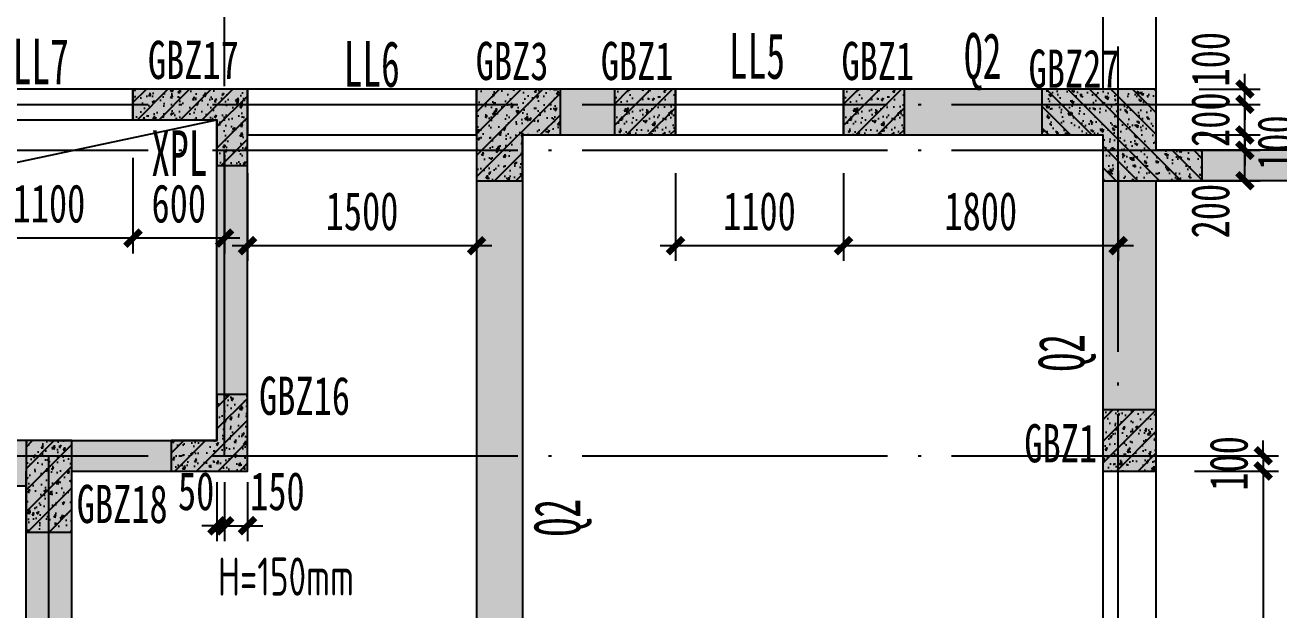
# Model space of a CAD drawing. Extents: x -3200781797 to -8106663, y 494714 to 1244925.
# Drawn here: x -8160407 to -8152198, y 525230 to 529059 of the extents above; entities that cross this region are included whole.
import ezdxf
from ezdxf.enums import TextEntityAlignment as Align

# ---------------------------------------------------------------- set-up
doc = ezdxf.new("R2010")
doc.units = 0
doc.header["$LTSCALE"] = 1000
doc.header["$MEASUREMENT"] = 0
for name, pattern in [('3#-轴线$0$DOTE', [2.42, 2, -0.2, 0.02, -0.2]), ('3#4#5#模板$0$CONTINOUS', [0]), ('DASH', [0.35, 0.25, -0.1])]:
    doc.linetypes.add(name, pattern=pattern)
doc.layers.get('Defpoints').update_dxf_attribs({"color": 30, "linetype": 'DASH'})
for name, color, linetype in [('3#-B1$0$S-SLAB-HOLE', 5, 'Continuous'), ('3#-B1$0$S-WALL', 40, 'Continuous'), ('3#-B1$0$S-WALL-BEAM', 120, 'Continuous'), ('3#-B1$0$S-WALL-HATC', 253, 'Continuous'), ('3#-轴线$0$A-ANNO-DOTE', 10, '3#-轴线$0$DOTE'), ('3#4#5#模板$0$S-ANNO-TEXT', 7, 'Continuous'), ('3#4#5#模板$0$S-SLAB-TEXT', 120, 'Continuous'), ('3#4#5#模板$0$S-WALL-COLU', 252, '3#4#5#模板$0$CONTINOUS'), ('3#4#5#模板$0$S-WALL-COLU-HATC', 16, 'Continuous'), ('DIM', 3, 'Continuous'), ('S-PC-FQ-WYQ', 4, 'Continuous'), ('S-WALL-BEAM-TEXT', 2, 'Continuous'), ('S-WALL-COLU-TEXT', 2, 'Continuous'), ('S-WALL-DIMS', 50, 'Continuous')]:
    doc.layers.add(name, color=color, linetype=linetype)
doc.layers.add('WALL-TEXT', color=2, linetype='Continuous', lineweight=25)
doc.styles.add('3#4#5#模板$0$TSSD_Rein', font='tssdeng.shx', dxfattribs={"width": 0.7, "bigfont": 'hztxt.shx'})
doc.styles.add('TSSD_Dimension', font='', dxfattribs={"width": 0.7})
doc.styles.add('楷体', font='', dxfattribs={"width": 0.6})
doc.styles.add('楷体GB312', font='', dxfattribs={"width": 0.8})
doc.styles.get('TSSD_Dimension').set_extended_font_data('KaiTi_GB2312')
doc.styles.get('楷体').set_extended_font_data('KaiTi_GB2312')
doc.styles.get('楷体GB312').set_extended_font_data('楷体_GB2312')
doc.dimstyles.new('TSSD_100_100', dxfattribs={"dimtxt": 250, "dimasz": 100, "dimexe": 100, "dimexo": 250, "dimgap": 100, "dimtad": 1, "dimdec": 0, "dimzin": 0, "dimdsep": 46, "dimtxsty": 'TSSD_Dimension', "dimblk": 'ARCHTICK', "dimcen": 0, "dimdle": 100, "dimclrt": 7, "dimadec": 0, "dimazin": 0, "dimtfac": 1, "dimtdec": 0, "dimtix": 1, "dimtmove": 2, "dimatfit": 3, "dimfxl": 1, "dimtolj": 1, "dimtzin": 0, "dimarcsym": 0})
doc.dimstyles.new('TSSD_100_100$0', dxfattribs={"dimtxt": 250, "dimasz": 100, "dimexe": 100, "dimexo": 0, "dimgap": 100, "dimtad": 1, "dimdec": 0, "dimzin": 0, "dimdsep": 46, "dimtxsty": 'TSSD_Dimension', "dimblk1": 'ARCHTICK', "dimblk2": 'ARCHTICK', "dimsah": 1, "dimcen": 0, "dimclrt": 7, "dimadec": 0, "dimazin": 0, "dimtfac": 1, "dimtdec": 0, "dimtix": 1, "dimtmove": 2, "dimatfit": 3, "dimldrblk": 'ARCHTICK', "dimfxl": 300, "dimfxlon": 1, "dimtvp": 0.7, "dimtolj": 1, "dimtzin": 0, "dimarcsym": 0})

# ---------------------------------------------------------------- blocks, each defined once
blk = doc.blocks.new('q1')
at = {"layer": 'WALL-TEXT', "style": '楷体', "width": 0.6}
blk.add_text('Q2', height=300, dxfattribs=at).set_placement((-8151542.4, 465257.1))
for rotation, p in [(90, (-8150753.6, 463341.1)), (89.99987, (-8154054.7, 462261.9))]:
    blk.add_text('Q2', height=300, rotation=rotation, dxfattribs=at).set_placement(p)
blk = doc.blocks.new('_ArchTick')
at = {"color": 0, "linetype": 'ByBlock', "const_width": 0.4}
blk.add_lwpolyline([(-0.5, -0.5), (0.5, 0.5)], dxfattribs=at)
blk = doc.blocks.new('*D318')
at = {"layer": 'Defpoints', "color": 0, "transparency": 16777216}
for p in [(-8155048.5, 528339.4), (-8153250.4, 528339.4), (-8155048.5, 527614.4)]:
    blk.add_point(p, dxfattribs=at)
at = {"layer": 'S-WALL-DIMS', "color": 0, "lineweight": -2, "transparency": 16777216}
for p, q in [((-8155048.5, 528089.4), (-8155048.5, 527514.4)), ((-8153250.4, 528089.4), (-8153250.4, 527514.4)), ((-8153150.4, 527614.4), (-8155148.5, 527614.4))]:
    blk.add_line(p, q, dxfattribs=at)
at = {"layer": 'S-WALL-DIMS', "color": 0, "lineweight": -2, "transparency": 16777216, "xscale": 100, "yscale": 100, "zscale": 100, "rotation": 180}
blk.add_blockref('_ArchTick', (-8155048.5, 527614.4), dxfattribs=at)
at = {"layer": 'S-WALL-DIMS', "color": 0, "lineweight": -2, "transparency": 16777216, "xscale": 100, "yscale": 100, "zscale": 100}
blk.add_blockref('_ArchTick', (-8153250.4, 527614.4), dxfattribs=at)
at = {"layer": 'S-WALL-DIMS', "color": 7, "transparency": 16777216, "insert": (-8154149.5, 527839.4), "char_height": 250, "attachment_point": 5, "style": 'TSSD_Dimension'}
blk.add_mtext('\\A1;1800', dxfattribs=at)
blk = doc.blocks.new('*D319')
at = {"layer": 'Defpoints', "color": 0, "transparency": 16777216}
for p in [(-8153000.4, 526239.4), (-8153000.4, 526139.4), (-8152300.4, 526139.4)]:
    blk.add_point(p, dxfattribs=at)
at = {"layer": 'S-WALL-DIMS', "color": 0, "lineweight": -2, "transparency": 16777216}
for p, q in [((-8152300.4, 526239.4), (-8152300.4, 526339.4)), ((-8152750.4, 526239.4), (-8152200.4, 526239.4)), ((-8152300.4, 526239.4), (-8152300.4, 526139.4)), ((-8152750.4, 526139.4), (-8152200.4, 526139.4)), ((-8152300.4, 526139.4), (-8152300.4, 526039.4))]:
    blk.add_line(p, q, dxfattribs=at)
at = {"layer": 'S-WALL-DIMS', "color": 0, "lineweight": -2, "transparency": 16777216, "xscale": 100, "yscale": 100, "zscale": 100}
for p, rotation in [((-8152300.4, 526239.4), 270), ((-8152300.4, 526139.4), 90)]:
    blk.add_blockref('_ArchTick', p, dxfattribs=dict(at, rotation=rotation))
at = {"layer": 'S-WALL-DIMS', "color": 7, "transparency": 16777216, "insert": (-8152525.4, 526189.4), "char_height": 250, "attachment_point": 5, "rotation": 90, "style": 'TSSD_Dimension'}
blk.add_mtext('\\A1;100', dxfattribs=at)
blk = doc.blocks.new('*D238')
at = {"layer": 'Defpoints', "color": 0, "transparency": 16777216}
for p in [(-8159700.4, 528439.4), (-8159100.4, 528439.4), (-8159700.4, 527664.4)]:
    blk.add_point(p, dxfattribs=at)
at = {"layer": 'S-WALL-DIMS', "color": 0, "lineweight": -2, "transparency": 16777216}
for p, q in [((-8159700.4, 528189.4), (-8159700.4, 527564.4)), ((-8159100.4, 528189.4), (-8159100.4, 527564.4)), ((-8159000.4, 527664.4), (-8159800.4, 527664.4))]:
    blk.add_line(p, q, dxfattribs=at)
at = {"layer": 'S-WALL-DIMS', "color": 0, "lineweight": -2, "transparency": 16777216, "xscale": 100, "yscale": 100, "zscale": 100, "rotation": 180}
blk.add_blockref('_ArchTick', (-8159700.4, 527664.4), dxfattribs=at)
at = {"layer": 'S-WALL-DIMS', "color": 0, "lineweight": -2, "transparency": 16777216, "xscale": 100, "yscale": 100, "zscale": 100}
blk.add_blockref('_ArchTick', (-8159100.4, 527664.4), dxfattribs=at)
at = {"layer": 'S-WALL-DIMS', "color": 7, "transparency": 16777216, "insert": (-8159400.4, 527889.4), "char_height": 250, "attachment_point": 5, "style": 'TSSD_Dimension'}
blk.add_mtext('\\A1;600', dxfattribs=at)
blk = doc.blocks.new('*D280')
at = {"layer": 'Defpoints', "color": 0, "transparency": 16777216}
for p in [(-8158950.4, 528339.4), (-8157450.4, 528339.4), (-8158950.4, 527614.4)]:
    blk.add_point(p, dxfattribs=at)
at = {"layer": 'S-WALL-DIMS', "color": 0, "lineweight": -2, "transparency": 16777216}
for p, q in [((-8158950.4, 528089.4), (-8158950.4, 527514.4)), ((-8157450.4, 528089.4), (-8157450.4, 527514.4)), ((-8157350.4, 527614.4), (-8159050.4, 527614.4))]:
    blk.add_line(p, q, dxfattribs=at)
at = {"layer": 'S-WALL-DIMS', "color": 0, "lineweight": -2, "transparency": 16777216, "xscale": 100, "yscale": 100, "zscale": 100, "rotation": 180}
blk.add_blockref('_ArchTick', (-8158950.4, 527614.4), dxfattribs=at)
at = {"layer": 'S-WALL-DIMS', "color": 0, "lineweight": -2, "transparency": 16777216, "xscale": 100, "yscale": 100, "zscale": 100}
blk.add_blockref('_ArchTick', (-8157450.4, 527614.4), dxfattribs=at)
at = {"layer": 'S-WALL-DIMS', "color": 7, "transparency": 16777216, "insert": (-8158200.4, 527839.4), "char_height": 250, "attachment_point": 5, "style": 'TSSD_Dimension'}
blk.add_mtext('\\A1;1500', dxfattribs=at)
blk = doc.blocks.new('*D215')
at = {"layer": 'Defpoints', "color": 0, "transparency": 16777216}
for p in [(-8156148.5, 528339.4), (-8155048.5, 528339.4), (-8156148.5, 527614.4)]:
    blk.add_point(p, dxfattribs=at)
at = {"layer": 'S-WALL-DIMS', "color": 0, "lineweight": -2, "transparency": 16777216}
for p, q in [((-8156148.5, 528089.4), (-8156148.5, 527514.4)), ((-8155048.5, 528089.4), (-8155048.5, 527514.4)), ((-8154948.5, 527614.4), (-8156248.5, 527614.4))]:
    blk.add_line(p, q, dxfattribs=at)
at = {"layer": 'S-WALL-DIMS', "color": 0, "lineweight": -2, "transparency": 16777216, "xscale": 100, "yscale": 100, "zscale": 100, "rotation": 180}
blk.add_blockref('_ArchTick', (-8156148.5, 527614.4), dxfattribs=at)
at = {"layer": 'S-WALL-DIMS', "color": 0, "lineweight": -2, "transparency": 16777216, "xscale": 100, "yscale": 100, "zscale": 100}
blk.add_blockref('_ArchTick', (-8155048.5, 527614.4), dxfattribs=at)
at = {"layer": 'S-WALL-DIMS', "color": 7, "transparency": 16777216, "insert": (-8155598.5, 527839.4), "char_height": 250, "attachment_point": 5, "style": 'TSSD_Dimension'}
blk.add_mtext('\\A1;1100', dxfattribs=at)
blk = doc.blocks.new('*D81')
at = {"layer": 'Defpoints', "color": 0, "transparency": 16777216}
for p in [(-8160800.4, 528439.4), (-8159700.4, 528439.4), (-8160800.4, 527664.4)]:
    blk.add_point(p, dxfattribs=at)
at = {"layer": 'S-WALL-DIMS', "color": 0, "lineweight": -2, "transparency": 16777216}
for p, q in [((-8160800.4, 528189.4), (-8160800.4, 527564.4)), ((-8159700.4, 528189.4), (-8159700.4, 527564.4)), ((-8159600.4, 527664.4), (-8160900.4, 527664.4))]:
    blk.add_line(p, q, dxfattribs=at)
at = {"layer": 'S-WALL-DIMS', "color": 0, "lineweight": -2, "transparency": 16777216, "xscale": 100, "yscale": 100, "zscale": 100, "rotation": 180}
blk.add_blockref('_ArchTick', (-8160800.4, 527664.4), dxfattribs=at)
at = {"layer": 'S-WALL-DIMS', "color": 0, "lineweight": -2, "transparency": 16777216, "xscale": 100, "yscale": 100, "zscale": 100}
blk.add_blockref('_ArchTick', (-8159700.4, 527664.4), dxfattribs=at)
at = {"layer": 'S-WALL-DIMS', "color": 7, "transparency": 16777216, "insert": (-8160250.4, 527889.4), "char_height": 250, "attachment_point": 5, "style": 'TSSD_Dimension'}
blk.add_mtext('\\A1;1100', dxfattribs=at)
blk = doc.blocks.new('*D199')
at = {"layer": 'Defpoints', "color": 0, "transparency": 16777216}
for p in [(-8153000.4, 526139.4), (-8153000.4, 523339.4), (-8152300.4, 523339.4)]:
    blk.add_point(p, dxfattribs=at)
at = {"layer": 'S-WALL-DIMS', "color": 0, "lineweight": -2, "transparency": 16777216}
for p, q in [((-8152300.4, 526239.4), (-8152300.4, 523239.4)), ((-8152750.4, 526139.4), (-8152200.4, 526139.4)), ((-8152750.4, 523339.4), (-8152200.4, 523339.4))]:
    blk.add_line(p, q, dxfattribs=at)
at = {"layer": 'S-WALL-DIMS', "color": 0, "lineweight": -2, "transparency": 16777216, "xscale": 100, "yscale": 100, "zscale": 100}
for p, rotation in [((-8152300.4, 526139.4), 90), ((-8152300.4, 523339.4), 270)]:
    blk.add_blockref('_ArchTick', p, dxfattribs=dict(at, rotation=rotation))
at = {"layer": 'S-WALL-DIMS', "color": 7, "transparency": 16777216, "insert": (-8152525.4, 524739.4), "char_height": 250, "attachment_point": 5, "rotation": 90, "style": 'TSSD_Dimension'}
blk.add_mtext('\\A1;2800', dxfattribs=at)
blk = doc.blocks.new('xpl-3#')
at = {"layer": 'S-WALL-BEAM-TEXT', "style": '楷体', "width": 0.6}
blk.add_text('XPL', height=300, dxfattribs=at).set_placement((-8153994.4, 470907.4))
blk = doc.blocks.new('an-3-b1')
at = {"layer": 'S-WALL-COLU-TEXT', "style": '楷体GB312', "width": 0.7}
for s, p in [('GBZ17', (-7959602.6, 528705.7)), ('GBZ3', (-7957456.3, 528699)), ('GBZ1', (-7956637.5, 528698.7)), ('GBZ1', (-7955061.9, 528698.7)), ('GBZ27', (-7953836.6, 528648.6)), ('GBZ16', (-7958874.6, 526507.1)), ('GBZ1', (-7953864.3, 526196.4)), ('GBZ18', (-7960068.4, 525799))]:
    blk.add_text(s, height=250, dxfattribs=at).set_placement(p)
blk = doc.blocks.new('*D925')
at = {"layer": 'Defpoints', "color": 0, "transparency": 16777216}
for p in [(55550, -105288.3), (56129.9, -105288.3), (55550, -105388.3)]:
    blk.add_point(p, dxfattribs=at)
at = {"layer": 'DIM', "color": 0, "lineweight": -2, "transparency": 16777216}
for p, q in [((56129.9, -105288.3), (56129.9, -105188.3)), ((55829.9, -105288.3), (56229.9, -105288.3)), ((56129.9, -105388.3), (56129.9, -105288.3)), ((55829.9, -105388.3), (56229.9, -105388.3)), ((56129.9, -105388.3), (56129.9, -105488.3))]:
    blk.add_line(p, q, dxfattribs=at)
at = {"layer": 'DIM', "color": 0, "lineweight": -2, "transparency": 16777216, "xscale": 100, "yscale": 100, "zscale": 100}
for p, rotation in [((56129.9, -105288.3), 270), ((56129.9, -105388.3), 90)]:
    blk.add_blockref('_ArchTick', p, dxfattribs=dict(at, rotation=rotation))
at = {"layer": 'DIM', "color": 7, "transparency": 16777216, "insert": (55904.9, -105092.7), "char_height": 250, "attachment_point": 5, "rotation": 90, "style": 'TSSD_Dimension'}
blk.add_mtext('\\A1;100', dxfattribs=at)
blk = doc.blocks.new('*D926')
at = {"layer": 'Defpoints', "color": 0, "transparency": 16777216}
for p in [(55550, -105388.3), (56129.9, -105388.3), (55550, -105588.3)]:
    blk.add_point(p, dxfattribs=at)
at = {"layer": 'DIM', "color": 0, "lineweight": -2, "transparency": 16777216}
for p, q in [((56129.9, -105388.3), (56129.9, -105288.3)), ((55829.9, -105388.3), (56229.9, -105388.3)), ((56129.9, -105588.3), (56129.9, -105388.3)), ((55829.9, -105588.3), (56229.9, -105588.3)), ((56129.9, -105588.3), (56129.9, -105688.3))]:
    blk.add_line(p, q, dxfattribs=at)
at = {"layer": 'DIM', "color": 0, "lineweight": -2, "transparency": 16777216, "xscale": 100, "yscale": 100, "zscale": 100}
for p, rotation in [((56129.9, -105388.3), 270), ((56129.9, -105588.3), 90)]:
    blk.add_blockref('_ArchTick', p, dxfattribs=dict(at, rotation=rotation))
at = {"layer": 'DIM', "color": 7, "transparency": 16777216, "insert": (55904.9, -105488.3), "char_height": 250, "attachment_point": 5, "rotation": 90, "style": 'TSSD_Dimension'}
blk.add_mtext('\\A1;200', dxfattribs=at)
blk = doc.blocks.new('*D927')
at = {"layer": 'Defpoints', "color": 0, "transparency": 16777216}
for p in [(49450, -107862), (49600, -107862), (49600, -108146.6)]:
    blk.add_point(p, dxfattribs=at)
at = {"layer": 'DIM', "color": 0, "lineweight": -2, "transparency": 16777216}
for p, q in [((49450, -107862), (49450, -108246.6)), ((49600, -107862), (49600, -108246.6)), ((49450, -108146.6), (49350, -108146.6)), ((49450, -108146.6), (49600, -108146.6)), ((49600, -108146.6), (49700, -108146.6))]:
    blk.add_line(p, q, dxfattribs=at)
at = {"layer": 'DIM', "color": 0, "lineweight": -2, "transparency": 16777216, "xscale": 100, "yscale": 100, "zscale": 100}
blk.add_blockref('_ArchTick', (49450, -108146.6), dxfattribs=at)
at = {"layer": 'DIM', "color": 0, "lineweight": -2, "transparency": 16777216, "xscale": 100, "yscale": 100, "zscale": 100, "rotation": 180}
blk.add_blockref('_ArchTick', (49600, -108146.6), dxfattribs=at)
at = {"layer": 'DIM', "color": 7, "transparency": 16777216, "insert": (49795.6, -107921.6), "char_height": 250, "attachment_point": 5, "style": 'TSSD_Dimension'}
blk.add_mtext('\\A1;150', dxfattribs=at)
blk = doc.blocks.new('*D928')
at = {"layer": 'Defpoints', "color": 0, "transparency": 16777216}
for p in [(49400, -107862), (49450, -107862), (49450, -108146.6)]:
    blk.add_point(p, dxfattribs=at)
at = {"layer": 'DIM', "color": 0, "lineweight": -2, "transparency": 16777216}
for p, q in [((49400, -107862), (49400, -108246.6)), ((49450, -107862), (49450, -108246.6)), ((49400, -108146.6), (49300, -108146.6)), ((49400, -108146.6), (49450, -108146.6)), ((49450, -108146.6), (49550, -108146.6))]:
    blk.add_line(p, q, dxfattribs=at)
at = {"layer": 'DIM', "color": 0, "lineweight": -2, "transparency": 16777216, "xscale": 100, "yscale": 100, "zscale": 100}
blk.add_blockref('_ArchTick', (49400, -108146.6), dxfattribs=at)
at = {"layer": 'DIM', "color": 0, "lineweight": -2, "transparency": 16777216, "xscale": 100, "yscale": 100, "zscale": 100, "rotation": 180}
blk.add_blockref('_ArchTick', (49450, -108146.6), dxfattribs=at)
at = {"layer": 'DIM', "color": 7, "transparency": 16777216, "insert": (49263.6, -107921.6), "char_height": 250, "attachment_point": 5, "style": 'TSSD_Dimension'}
blk.add_mtext('\\A1;50', dxfattribs=at)
blk = doc.blocks.new('*D931')
at = {"layer": 'Defpoints', "color": 0, "transparency": 16777216}
for p in [(55550, -105588.3), (56129.9, -105588.3), (55550, -105688.3)]:
    blk.add_point(p, dxfattribs=at)
at = {"layer": 'DIM', "color": 0, "lineweight": -2, "transparency": 16777216}
for p, q in [((56129.9, -105588.3), (56129.9, -105488.3)), ((55829.9, -105588.3), (56229.9, -105588.3)), ((56129.9, -105688.3), (56129.9, -105588.3)), ((55829.9, -105688.3), (56229.9, -105688.3)), ((56129.9, -105688.3), (56129.9, -105788.3))]:
    blk.add_line(p, q, dxfattribs=at)
at = {"layer": 'DIM', "color": 0, "lineweight": -2, "transparency": 16777216, "xscale": 100, "yscale": 100, "zscale": 100}
for p, rotation in [((56129.9, -105588.3), 270), ((56129.9, -105688.3), 90)]:
    blk.add_blockref('_ArchTick', p, dxfattribs=dict(at, rotation=rotation))
at = {"layer": 'DIM', "color": 7, "transparency": 16777216, "insert": (56338.2, -105638.3), "char_height": 250, "attachment_point": 5, "rotation": 90, "style": 'TSSD_Dimension'}
blk.add_mtext('\\A1;100', dxfattribs=at)
blk = doc.blocks.new('*D932')
at = {"layer": 'Defpoints', "color": 0, "transparency": 16777216}
for p in [(55550, -105688.3), (56129.9, -105688.3), (55550, -105888.3)]:
    blk.add_point(p, dxfattribs=at)
at = {"layer": 'DIM', "color": 0, "lineweight": -2, "transparency": 16777216}
for p, q in [((55829.9, -105688.3), (56229.9, -105688.3)), ((56129.9, -105888.3), (56129.9, -105688.3)), ((55829.9, -105888.3), (56229.9, -105888.3))]:
    blk.add_line(p, q, dxfattribs=at)
at = {"layer": 'DIM', "color": 0, "lineweight": -2, "transparency": 16777216, "xscale": 100, "yscale": 100, "zscale": 100}
for p, rotation in [((56129.9, -105688.3), 90), ((56129.9, -105888.3), 270)]:
    blk.add_blockref('_ArchTick', p, dxfattribs=dict(at, rotation=rotation))
at = {"layer": 'DIM', "color": 7, "transparency": 16777216, "insert": (55904.9, -106086.7), "char_height": 250, "attachment_point": 5, "rotation": 90, "style": 'TSSD_Dimension'}
blk.add_mtext('\\A1;200', dxfattribs=at)
blk = doc.blocks.new('3#-轴线')
at = {"layer": '3#-轴线$0$A-ANNO-DOTE'}
for points in [[(11600, -7100), (11600, 5500)], [(17450, -16100), (17450, -3200)], [(-3000, -4800), (44800, -4800)], [(-3000, -5100), (44800, -5100)], [(-3000, -7100), (44800, -7100)], [(10450, -16100), (10450, -7100)]]:
    blk.add_lwpolyline(points, dxfattribs=at)
blk = doc.blocks.new('3#-B1')
at = {"layer": '3#-B1$0$S-WALL-HATC'}
for points in [[(11750, -4700), (11000, -4700), (11000, -4900), (11550, -4900)], [(11550, -7000), (11750, -7200), (11750, -4700), (11550, -4900)], [(13550, -5000), (13250, -4700), (13250, -9300.1), (13350, -9166.7), (13550, -9200)], [(13550, -5000), (14551.9, -5000), (14551.9, -4700), (13250, -4700)], [(17350, -4700), (15651.9, -4700), (15651.9, -5000), (17350, -5000), (17350, -4800)], [(17350, -4700), (17350, -7200), (17700, -7200), (17700, -5300), (17700, -4700)], [(19700, -5300), (19700, -5100), (17700, -5100), (17525, -5200), (17700, -5300)], [(10450, -7133.3), (10450, -7000), (9350, -7000), (9050, -7300), (10300, -7300)], [(10450, -7133.3), (10600, -7200), (11750, -7200), (11550, -7000), (10450, -7000)], [(10500, -9166.7), (10600, -9300), (10600, -7200), (10450, -7133.3), (10300, -7200), (10300, -9200)]]:
    blk.add_hatch(color=256, dxfattribs=at).paths.add_polyline_path(points)
at = {"layer": '3#-B1$0$S-SLAB-HOLE'}
blk.add_lwpolyline([(9350, -7000), (9706.3, -5290.6), (11550, -4900)], dxfattribs=at)
at = {"layer": '3#-B1$0$S-WALL'}
for p, q in [((11750, -4700), (11000, -4700)), ((11000, -4700), (11000, -4900)), ((11750, -7200), (11750, -4700)), ((13250, -4700), (13250, -9300)), ((14551.9, -4700), (13250, -4700)), ((14551.9, -5000), (14551.9, -4700)), ((17350, -4700), (15651.9, -4700)), ((15651.9, -4700), (15651.9, -5000)), ((17700, -4700), (17350, -4700)), ((17700, -5100), (17700, -4700)), ((11000, -4900), (11550, -4900)), ((11550, -7000), (11550, -4900)), ((13550, -5000), (13550, -9500)), ((13550, -5000), (14551.9, -5000)), ((15651.9, -5000), (17350, -5000)), ((17350, -5000), (17350, -7200)), ((19700, -5100), (17700, -5100)), ((17700, -7200), (17700, -5300)), ((19700, -5300), (17700, -5300)), ((10450, -7000), (9350, -7000)), ((10450, -7000), (11550, -7000)), ((10300, -9500), (10300, -7200)), ((10600, -7200), (11750, -7200)), ((10600, -9300), (10600, -7200)), ((17350, -7200), (17700, -7200)), ((10300, -7300), (9050, -7300))]:
    blk.add_line(p, q, dxfattribs=at)
at = {"layer": '3#-B1$0$S-WALL-BEAM'}
for p, q in [((17350, -3400), (17350, -4700)), ((17700, -4700), (17700, -3400)), ((17350, -7200), (17350, -10000)), ((17700, -10000), (17700, -7200))]:
    blk.add_line(p, q, dxfattribs=at)
for points in [[(9900, -4900), (11000, -4900), (11000, -4700), (9900, -4700)], [(11750, -5000), (13250, -5000), (13250, -4700), (11750, -4700)], [(14551.9, -5000), (15651.9, -5000), (15651.9, -4700), (14551.9, -4700)]]:
    blk.add_lwpolyline(points, close=True, dxfattribs=at)
at = {"layer": '3#-B1$0$S-SLAB-HOLE'}
blk.add_blockref('3#-轴线', (0, 0), dxfattribs=at)
blk = doc.blocks.new('Q-BIM')
at = {"layer": 'DIM'}
for base, p1, p2, picture, middle in [((56129.9, -105288.3), (55550, -105388.3), (55550, -105288.3), '*D925', (55904.9, -105092.7)), ((56129.9, -105588.3), (55550, -105688.3), (55550, -105588.3), '*D931', (56338.2, -105638.3)), ((56129.9, -105688.3), (55550, -105888.3), (55550, -105688.3), '*D932', (55904.9, -106086.7))]:
    dim = blk.add_linear_dim(base=base, p1=p1, p2=p2, angle=90, dimstyle='TSSD_100_100$0', dxfattribs=at)
    dim.commit()
    dim.dimension.update_dxf_attribs({"geometry": picture, "text_midpoint": middle, "dimtype": 128})
dim = blk.add_linear_dim(base=(56129.9, -105388.3), p1=(55550, -105588.3), p2=(55550, -105388.3), angle=90, dimstyle='TSSD_100_100$0', dxfattribs=at)
dim.commit()
dim.dimension.update_dxf_attribs({"geometry": '*D926', "text_midpoint": (55904.9, -105488.3)})
for base, p1, p2, picture, middle in [((49450, -108146.6), (49400, -107862), (49450, -107862), '*D928', (49263.6, -107921.6)), ((49600, -108146.6), (49450, -107862), (49600, -107862), '*D927', (49795.6, -107921.6))]:
    dim = blk.add_linear_dim(base=base, p1=p1, p2=p2, dimstyle='TSSD_100_100$0', dxfattribs=at)
    dim.commit()
    dim.dimension.update_dxf_attribs({"geometry": picture, "text_midpoint": middle, "dimtype": 128})

msp = doc.modelspace()

# ---------------------------------------------------------------- hatches: boundary and pattern name
at = {"layer": '3#4#5#模板$0$S-WALL-COLU-HATC'}
h = msp.add_hatch(dxfattribs=at)
h.set_pattern_fill('ARMORED', color=256, scale=10, style=0)
h.set_pattern_definition([(50, (-2741.82, 63474.35), (143.4520365, -12.550427), [15, -165]), (355, (-2741.82, 63474.35), (-27.7502667, 150.4384267), [12, -132]), (100.4514, (-2729.87, 63473.3), (115.7018763, 137.8879084), [12.748038, -140.2284224]), (46.1842, (-2741.82, 63514.35), (213.4482097, -33.103803), [22.5, -247.5]), (96.6356, (-2724.04, 63511.59), (186.932541, 194.823574), [19.1220576, -210.3426]), (351.1842, (-2741.82, 63514.35), (186.932389, 194.82372), [18, -198]), (21, (-2721.82, 63504.35), (119.3814104, -80.5237781), [15, -165]), (326, (-2721.82, 63504.35), (48.6630664, 145.030009), [12, -132]), (71.4514, (-2711.87, 63497.64), (168.0445257, 64.5060993), [12.748038, -140.2284224]), (37.5, (-2741.82, 63474.347), (2.43197106, 66.57877077), [0, -130.4, 0, -134, 0, -132.5]), (7.5, (-2741.82, 63474.35), (52.6139075, 78.8823424), [0, -76.4, 0, -127.4, 0, -50.5]), (327.5, (-2786.42, 63474.347), (106.76448723, -4.51097435), [0, -50, 0, -156, 0, -207]), (317.5, (-2806.42, 63474.35), (116.6372339, 20.0209965), [0, -65, 0, -103.6, 0, -147]), (45, (-2741.82, 63474.35), (-70.7106781, 70.7106781), [])])
h.paths.add_polyline_path([(-8158950.4, 528639.4), (-8159700.4, 528639.4), (-8159700.4, 528439.4), (-8159150.4, 528439.4), (-8159150.4, 528139.4), (-8158950.4, 528139.4)])
h = msp.add_hatch(dxfattribs=at)
h.set_pattern_fill('ARMORED', color=256, scale=10, style=0)
h.set_pattern_definition([(50, (-2741.87, 63424.35), (143.4520365, -12.550427), [15, -165]), (355, (-2741.87, 63424.35), (-27.7502667, 150.4384267), [12, -132]), (100.4514, (-2729.92, 63423.3), (115.7018763, 137.8879084), [12.748038, -140.2284224]), (46.1842, (-2741.87, 63464.35), (213.4482097, -33.103803), [22.5, -247.5]), (96.6356, (-2724.09, 63461.59), (186.932541, 194.823574), [19.1220576, -210.3426]), (351.1842, (-2741.87, 63464.35), (186.932389, 194.82372), [18, -198]), (21, (-2721.87, 63454.35), (119.3814104, -80.5237781), [15, -165]), (326, (-2721.87, 63454.35), (48.6630664, 145.030009), [12, -132]), (71.4514, (-2711.92, 63447.64), (168.0445257, 64.5060993), [12.748038, -140.2284224]), (37.5, (-2741.873, 63424.346), (2.43197106, 66.57877077), [0, -130.4, 0, -134, 0, -132.5]), (7.5, (-2741.87, 63424.346), (52.6139075, 78.8823424), [0, -76.4, 0, -127.4, 0, -50.5]), (327.5, (-2786.473, 63424.346), (106.76448723, -4.51097435), [0, -50, 0, -156, 0, -207]), (317.5, (-2806.47, 63424.35), (116.6372339, 20.0209965), [0, -65, 0, -103.6, 0, -147]), (45, (-2741.87, 63424.35), (-70.7106781, 70.7106781), [])])
h.paths.add_polyline_path([(-8157150.4, 528339.4), (-8156901.4, 528339.4), (-8156901.4, 528639.4), (-8157450.4, 528639.4), (-8157450.4, 528039.4), (-8157150.4, 528039.4)])
h = msp.add_hatch(dxfattribs=at)
h.set_pattern_fill('ARMORED', color=256, scale=10, style=0)
h.set_pattern_definition([(50, (-3589.96, 63424.35), (143.4520365, -12.550427), [15, -165]), (355, (-3589.96, 63424.35), (-27.7502667, 150.4384267), [12, -132]), (100.4514, (-3578.01, 63423.3), (115.7018763, 137.8879084), [12.748038, -140.2284224]), (46.1842, (-3589.96, 63464.35), (213.4482097, -33.103803), [22.5, -247.5]), (96.6356, (-3572.18, 63461.59), (186.932541, 194.823574), [19.1220576, -210.3426]), (351.1842, (-3589.96, 63464.35), (186.932389, 194.82372), [18, -198]), (21, (-3569.96, 63454.35), (119.3814104, -80.5237781), [15, -165]), (326, (-3569.96, 63454.35), (48.6630664, 145.030009), [12, -132]), (71.4514, (-3560.01, 63447.64), (168.0445257, 64.5060993), [12.748038, -140.2284224]), (37.5, (-3589.963, 63424.346), (2.43197106, 66.57877077), [0, -130.4, 0, -134, 0, -132.5]), (7.5, (-3589.96, 63424.346), (52.6139075, 78.8823424), [0, -76.4, 0, -127.4, 0, -50.5]), (327.5, (-3634.563, 63424.346), (106.76448723, -4.51097435), [0, -50, 0, -156, 0, -207]), (317.5, (-3654.56, 63424.35), (116.6372339, 20.0209965), [0, -65, 0, -103.6, 0, -147]), (45, (-3589.96, 63424.35), (-70.7106781, 70.7106781), [])])
h.paths.add_polyline_path([(-8156148.5, 528339.4), (-8156148.5, 528639.4), (-8156548.5, 528639.4), (-8156548.5, 528339.4)])
h = msp.add_hatch(dxfattribs=at)
h.set_pattern_fill('ARMORED', color=256, scale=10, style=0)
h.set_pattern_definition([(50, (-2089.96, 63424.35), (143.4520365, -12.550427), [15, -165]), (355, (-2089.96, 63424.35), (-27.7502667, 150.4384267), [12, -132]), (100.4514, (-2078.01, 63423.3), (115.7018763, 137.8879084), [12.748038, -140.2284224]), (46.1842, (-2089.96, 63464.35), (213.4482097, -33.103803), [22.5, -247.5]), (96.6356, (-2072.18, 63461.59), (186.932541, 194.823574), [19.1220576, -210.3426]), (351.1842, (-2089.96, 63464.35), (186.932389, 194.82372), [18, -198]), (21, (-2069.96, 63454.35), (119.3814104, -80.5237781), [15, -165]), (326, (-2069.96, 63454.35), (48.6630664, 145.030009), [12, -132]), (71.4514, (-2060.01, 63447.64), (168.0445257, 64.5060993), [12.748038, -140.2284224]), (37.5, (-2089.963, 63424.346), (2.43197106, 66.57877077), [0, -130.4, 0, -134, 0, -132.5]), (7.5, (-2089.96, 63424.346), (52.6139075, 78.8823424), [0, -76.4, 0, -127.4, 0, -50.5]), (327.5, (-2134.563, 63424.346), (106.76448723, -4.51097435), [0, -50, 0, -156, 0, -207]), (317.5, (-2154.56, 63424.35), (116.6372339, 20.0209965), [0, -65, 0, -103.6, 0, -147]), (45, (-2089.96, 63424.35), (-70.7106781, 70.7106781), [])])
h.paths.add_polyline_path([(-8154648.5, 528339.4), (-8154648.5, 528639.4), (-8155048.5, 528639.4), (-8155048.5, 528339.4)])
h = msp.add_hatch(dxfattribs=at)
h.set_pattern_fill('ARMORED', color=256, scale=10, angle=90, style=0)
h.set_pattern_definition([(140, (-7686486.39, 8678773.06), (12.550427, 143.4520365), [15, -165]), (85, (-7686486.39, 8678773.06), (-150.4384267, -27.7502667), [12, -132]), (190.4514, (-7686485.35, 8678785.02), (-137.8879084, 115.7018763), [12.748038, -140.2284224]), (136.1842, (-7686526.4, 8678773.06), (33.103803, 213.4482097), [22.5, -247.5]), (186.6356, (-7686523.63, 8678790.85), (-194.823574, 186.932541), [19.1220576, -210.3426]), (81.1842, (-7686526.4, 8678773.06), (-194.82372, 186.932389), [18, -198]), (111, (-7686516.39, 8678793.06), (80.5237781, 119.3814104), [15, -165]), (56, (-7686516.39, 8678793.06), (-145.030009, 48.6630664), [12, -132]), (161.4514, (-7686509.68, 8678803.01), (-64.5060993, 168.0445257), [12.748038, -140.2284224]), (127.5, (-7686486.39, 8678773.06), (-66.57877077, 2.43197106), [0, -130.4, 0, -134, 0, -132.5]), (97.5, (-7686486.39, 8678773.06), (-78.8823424, 52.6139075), [0, -76.4, 0, -127.4, 0, -50.5]), (57.5, (-7686486.39, 8678728.46), (4.51097435, 106.76448723), [0, -50, 0, -156, 0, -207]), (47.5, (-7686486.39, 8678708.46), (-20.0209965, 116.6372339), [0, -65, 0, -103.6, 0, -147]), (135, (-7686486.39, 8678773.06), (-70.7106781, -70.7106781), [])])
h.paths.add_polyline_path([(-8153000.4, 528389.4), (-8153000.4, 528639.4), (-8153300.4, 528639.4), (-8153750.4, 528639.4), (-8153750.4, 528339.4), (-8153350.4, 528339.4), (-8153350.4, 528039.4), (-8152700.4, 528039.4), (-8152700.4, 528239.4), (-8153000.4, 528239.4)])
h = msp.add_hatch(dxfattribs=at)
h.set_pattern_fill('ARMORED', color=256, scale=10, style=0)
h.set_pattern_definition([(50, (-2741.83, 63474.35), (143.4520365, -12.550427), [15, -165]), (355, (-2741.83, 63474.35), (-27.7502667, 150.4384267), [12, -132]), (100.4514, (-2729.87, 63473.3), (115.7018763, 137.8879084), [12.748038, -140.2284224]), (46.1842, (-2741.83, 63514.35), (213.4482097, -33.103803), [22.5, -247.5]), (96.6356, (-2724.04, 63511.59), (186.932541, 194.823574), [19.1220576, -210.3426]), (351.1842, (-2741.83, 63514.35), (186.932389, 194.82372), [18, -198]), (21, (-2721.83, 63504.35), (119.3814104, -80.5237781), [15, -165]), (326, (-2721.83, 63504.35), (48.6630664, 145.030009), [12, -132]), (71.4514, (-2711.88, 63497.64), (168.0445257, 64.5060993), [12.748038, -140.2284224]), (37.5, (-2741.826, 63474.347), (2.43197106, 66.57877077), [0, -130.4, 0, -134, 0, -132.5]), (7.5, (-2741.83, 63474.35), (52.6139075, 78.8823424), [0, -76.4, 0, -127.4, 0, -50.5]), (327.5, (-2786.426, 63474.347), (106.76448723, -4.51097435), [0, -50, 0, -156, 0, -207]), (317.5, (-2806.43, 63474.35), (116.6372339, 20.0209965), [0, -65, 0, -103.6, 0, -147]), (45, (-2741.83, 63474.35), (-70.7106781, 70.7106781), [])])
h.paths.add_polyline_path([(-8158950.4, 526139.4), (-8158950.4, 526639.4), (-8159150.4, 526639.4), (-8159150.4, 526339.4), (-8159450.4, 526339.4), (-8159450.4, 526139.4)])
h = msp.add_hatch(dxfattribs=at)
h.set_pattern_fill('ARMORED', color=256, scale=10, style=0)
h.set_pattern_definition([(50, (-2666.76, 63324.25), (143.4520365, -12.550427), [15, -165]), (355, (-2666.76, 63324.25), (-27.7502667, 150.4384267), [12, -132]), (100.4514, (-2654.8, 63323.2), (115.7018763, 137.8879084), [12.748038, -140.2284224]), (46.1842, (-2666.76, 63364.25), (213.4482097, -33.103803), [22.5, -247.5]), (96.6356, (-2648.97, 63361.49), (186.932541, 194.823574), [19.1220576, -210.3426]), (351.1842, (-2666.76, 63364.25), (186.932389, 194.82372), [18, -198]), (21, (-2646.76, 63354.25), (119.3814104, -80.5237781), [15, -165]), (326, (-2646.76, 63354.25), (48.6630664, 145.030009), [12, -132]), (71.4514, (-2636.81, 63347.54), (168.0445257, 64.5060993), [12.748038, -140.2284224]), (37.5, (-2666.756, 63324.25), (2.43197106, 66.57877077), [0, -130.4, 0, -134, 0, -132.5]), (7.5, (-2666.756, 63324.25), (52.6139075, 78.8823424), [0, -76.4, 0, -127.4, 0, -50.5]), (327.5, (-2711.356, 63324.25), (106.76448723, -4.51097435), [0, -50, 0, -156, 0, -207]), (317.5, (-2731.36, 63324.25), (116.6372339, 20.0209965), [0, -65, 0, -103.6, 0, -147]), (45, (-2666.76, 63324.25), (-70.7106781, 70.7106781), [])])
h.paths.add_polyline_path([(-8153000.4, 526539.4), (-8153350.4, 526539.4), (-8153350.4, 526139.4), (-8153000.4, 526139.4)])
h = msp.add_hatch(dxfattribs=at)
h.set_pattern_fill('ARMORED', color=256, scale=10, style=0)
h.set_pattern_definition([(50, (-2741.83, 63474.36), (143.4520365, -12.550427), [15, -165]), (355, (-2741.83, 63474.36), (-27.7502667, 150.4384267), [12, -132]), (100.4514, (-2729.88, 63473.31), (115.7018763, 137.8879084), [12.748038, -140.2284224]), (46.1842, (-2741.83, 63514.36), (213.4482097, -33.103803), [22.5, -247.5]), (96.6356, (-2724.04, 63511.6), (186.932541, 194.823574), [19.1220576, -210.3426]), (351.1842, (-2741.83, 63514.36), (186.932389, 194.82372), [18, -198]), (21, (-2721.83, 63504.36), (119.3814104, -80.5237781), [15, -165]), (326, (-2721.83, 63504.36), (48.6630664, 145.030009), [12, -132]), (71.4514, (-2711.88, 63497.65), (168.0445257, 64.5060993), [12.748038, -140.2284224]), (37.5, (-2741.83, 63474.357), (2.43197106, 66.57877077), [0, -130.4, 0, -134, 0, -132.5]), (7.5, (-2741.83, 63474.36), (52.6139075, 78.8823424), [0, -76.4, 0, -127.4, 0, -50.5]), (327.5, (-2786.43, 63474.357), (106.76448723, -4.51097435), [0, -50, 0, -156, 0, -207]), (317.5, (-2806.43, 63474.36), (116.6372339, 20.0209965), [0, -65, 0, -103.6, 0, -147]), (45, (-2741.83, 63474.36), (-70.7106781, 70.7106781), [])])
h.paths.add_polyline_path([(-8160100.4, 526139.4), (-8160100.4, 526339.4), (-8160400.4, 526339.4), (-8160400.4, 525739.4), (-8160100.4, 525739.4)])

# ---------------------------------------------------------------- linework, layer by layer
at = {"layer": '3#4#5#模板$0$S-WALL-COLU', "linetype": 'ByBlock'}
for points in [[(-8158950.4, 528639.4), (-8159700.4, 528639.4), (-8159700.4, 528439.4), (-8159150.4, 528439.4), (-8159150.4, 528139.4), (-8158950.4, 528139.4), (-8158950.4, 528639.4), (-8158950.4, 528639.4)], [(-8157150.4, 528339.4), (-8156901.4, 528339.4), (-8156901.4, 528639.4), (-8157450.4, 528639.4), (-8157450.4, 528039.4), (-8157150.4, 528039.4), (-8157150.4, 528339.4), (-8157150.4, 528339.4)], [(-8156148.5, 528339.4), (-8156148.5, 528639.4), (-8156548.5, 528639.4), (-8156548.5, 528339.4), (-8156148.5, 528339.4)], [(-8154648.5, 528339.4), (-8154648.5, 528639.4), (-8155048.5, 528639.4), (-8155048.5, 528339.4), (-8154648.5, 528339.4)], [(-8153000.4, 528389.4), (-8153000.4, 528639.4), (-8153300.4, 528639.4), (-8153300.4, 528639.4), (-8153750.4, 528639.4), (-8153750.4, 528339.4), (-8153350.4, 528339.4), (-8153350.4, 528039.4), (-8152700.4, 528039.4), (-8152700.4, 528239.4), (-8153000.4, 528239.4)], [(-8158950.4, 526139.4), (-8158950.4, 526639.4), (-8159150.4, 526639.4), (-8159150.4, 526339.4), (-8159450.4, 526339.4), (-8159450.4, 526139.4), (-8158950.4, 526139.4), (-8158950.4, 526139.4)], [(-8153000.4, 526539.4), (-8153350.4, 526539.4), (-8153350.4, 526139.4), (-8153000.4, 526139.4), (-8153000.4, 526539.4)], [(-8160100.4, 526139.4), (-8160100.4, 526339.4), (-8160400.4, 526339.4), (-8160400.4, 525739.4), (-8160100.4, 525739.4), (-8160100.4, 526139.4), (-8160100.4, 526139.4)]]:
    msp.add_lwpolyline(points, close=True, dxfattribs=at)

# ---------------------------------------------------------------- block references
at = {"layer": '3#4#5#模板$0$S-ANNO-TEXT'}
msp.add_blockref('3#-B1', (-8170700.4, 533339.4), dxfattribs=at)
at = {"layer": 'S-PC-FQ-WYQ'}
for name, p in [('an-3-b1', (-200000, 0)), ('xpl-3#', (-5586.2, 57163.2))]:
    msp.add_blockref(name, p, dxfattribs=at)
at = {"layer": 'S-WALL-DIMS'}
msp.add_blockref('Q-BIM', (-8208550.4, 633927.7), dxfattribs=at)
at = {"layer": 'WALL-TEXT'}
msp.add_blockref('q1', (-2716.9, 63449.4), dxfattribs=at)

# ---------------------------------------------------------------- texts
at = {"layer": '3#4#5#模板$0$S-SLAB-TEXT', "style": '3#4#5#模板$0$TSSD_Rein', "width": 0.7}
msp.add_text('H=150mm', height=250, dxfattribs=at).set_placement((-8159144.3, 525248.7), align=Align.BOTTOM_LEFT)
at = {"layer": 'S-WALL-BEAM-TEXT', "style": '楷体', "width": 0.6}
for s, rotation, p in [('LL5', 0.00004, (-8155798.7, 528707.2)), ('LL7', 0.00093, (-8160487.8, 528670.5)), ('LL6', 0.00093, (-8158320.8, 528654.5))]:
    msp.add_text(s, height=300, rotation=rotation, dxfattribs=at).set_placement(p)

# ---------------------------------------------------------------- dimensions: what is measured, and where the dimension line sits
at = {"layer": 'S-WALL-DIMS'}
for base, p1, p2, angle, picture, middle in [((-8160800.4, 527664.4), (-8159700.4, 528439.4), (-8160800.4, 528439.4), 180, '*D81', (-8160250.4, 527889.4)), ((-8159700.4, 527664.4), (-8159100.4, 528439.4), (-8159700.4, 528439.4), 180, '*D238', (-8159400.4, 527889.4)), ((-8158950.4, 527614.4), (-8157450.4, 528339.4), (-8158950.4, 528339.4), 180, '*D280', (-8158200.4, 527839.4)), ((-8156148.5, 527614.4), (-8155048.5, 528339.4), (-8156148.5, 528339.4), 180, '*D215', (-8155598.5, 527839.4)), ((-8152300.4, 526139.4), (-8153000.4, 526239.4), (-8153000.4, 526139.4), 270, '*D319', (-8152525.4, 526189.4)), ((-8152300.4, 523339.4), (-8153000.4, 526139.4), (-8153000.4, 523339.4), 270, '*D199', (-8152525.4, 524739.4))]:
    dim = msp.add_linear_dim(base=base, p1=p1, p2=p2, angle=angle, dimstyle='TSSD_100_100', dxfattribs=at)
    dim.commit()
    dim.dimension.update_dxf_attribs({"geometry": picture, "text_midpoint": middle})
dim = msp.add_linear_dim(base=(-8155048.5, 527614.4), p1=(-8153250.4, 528339.4), p2=(-8155048.5, 528339.4), angle=180, text='1800', dimstyle='TSSD_100_100', dxfattribs=at)
dim.commit()
dim.dimension.update_dxf_attribs({"geometry": '*D318', "text_midpoint": (-8154149.5, 527839.4)})

doc.saveas('drawing.dxf')
